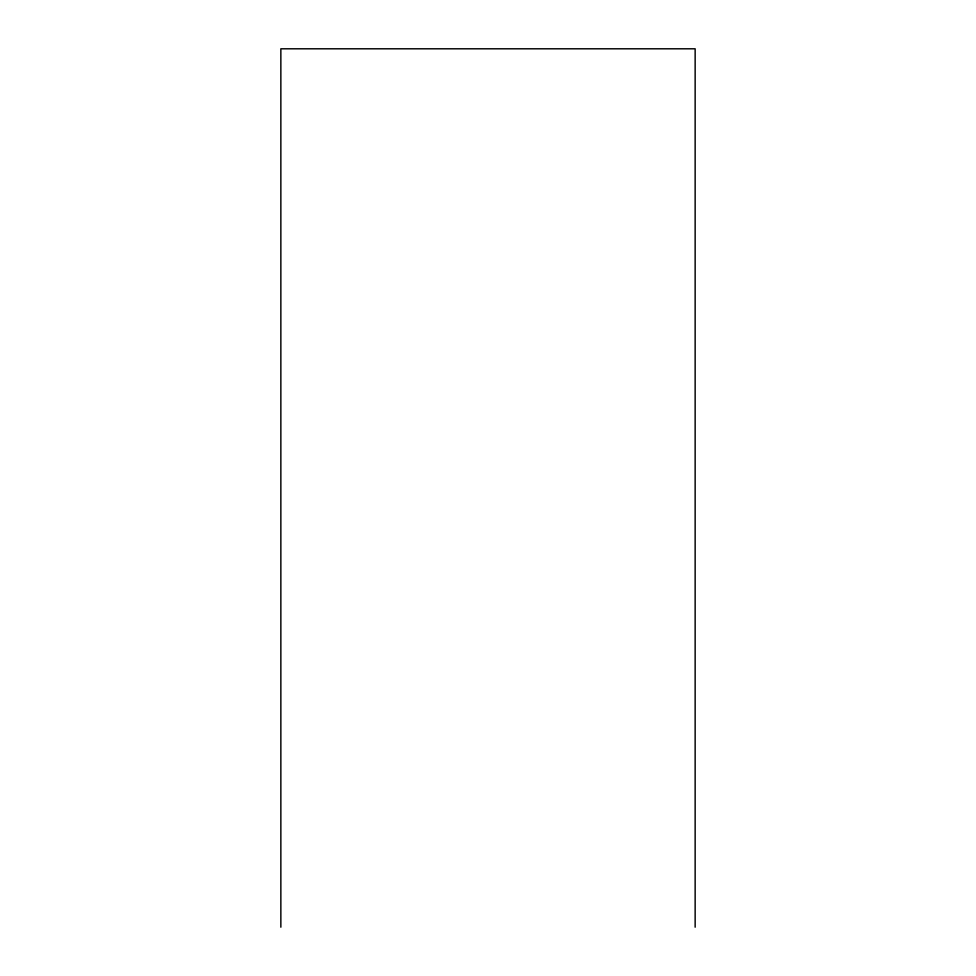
<?xml version="1.0" encoding="UTF-8"?>
<svg xmlns="http://www.w3.org/2000/svg" width="976" height="976" viewBox="0 0 976 976"><rect width="100%" height="100%" fill="white"/><g stroke="black" fill="none" stroke-linecap="round" stroke-linejoin="round"><path stroke-width="1.46" d="M695.144 927.2L695.144 48.8L280.856 48.8L280.856 927.2"/></g></svg>
